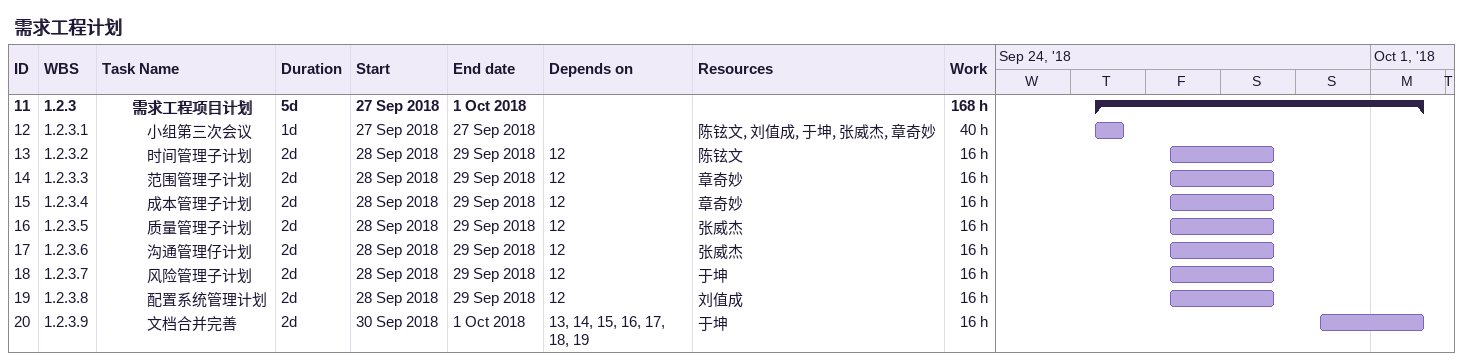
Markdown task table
需求工程计划

| ID | WBS | Task | Duration | Start | Finish | Predecessors | Resources | Work (h) |
|---|---|---|---|---|---|---|---|---|
| 11 | 1.2.3 | **需求工程项目计划** | 5d | 2018-09-27 | 2018-10-01 |  |  | 168 |
| 12 | 1.2.3.1 | 小组第三次会议 | 1d | 2018-09-27 | 2018-09-27 |  | 陈铉文, 刘值成, 于坤, 张威杰, 章奇妙 | 40 |
| 13 | 1.2.3.2 | 时间管理子计划 | 2d | 2018-09-28 | 2018-09-29 | 12 | 陈铉文 | 16 |
| 14 | 1.2.3.3 | 范围管理子计划 | 2d | 2018-09-28 | 2018-09-29 | 12 | 章奇妙 | 16 |
| 15 | 1.2.3.4 | 成本管理子计划 | 2d | 2018-09-28 | 2018-09-29 | 12 | 章奇妙 | 16 |
| 16 | 1.2.3.5 | 质量管理子计划 | 2d | 2018-09-28 | 2018-09-29 | 12 | 张威杰 | 16 |
| 17 | 1.2.3.6 | 沟通管理仔计划 | 2d | 2018-09-28 | 2018-09-29 | 12 | 张威杰 | 16 |
| 18 | 1.2.3.7 | 风险管理子计划 | 2d | 2018-09-28 | 2018-09-29 | 12 | 于坤 | 16 |
| 19 | 1.2.3.8 | 配置系统管理计划 | 2d | 2018-09-28 | 2018-09-29 | 12 | 刘值成 | 16 |
| 20 | 1.2.3.9 | 文档合并完善 | 2d | 2018-09-30 | 2018-10-01 | 13, 14, 15, 16, 17, 18, 19 | 于坤 | 16 |
